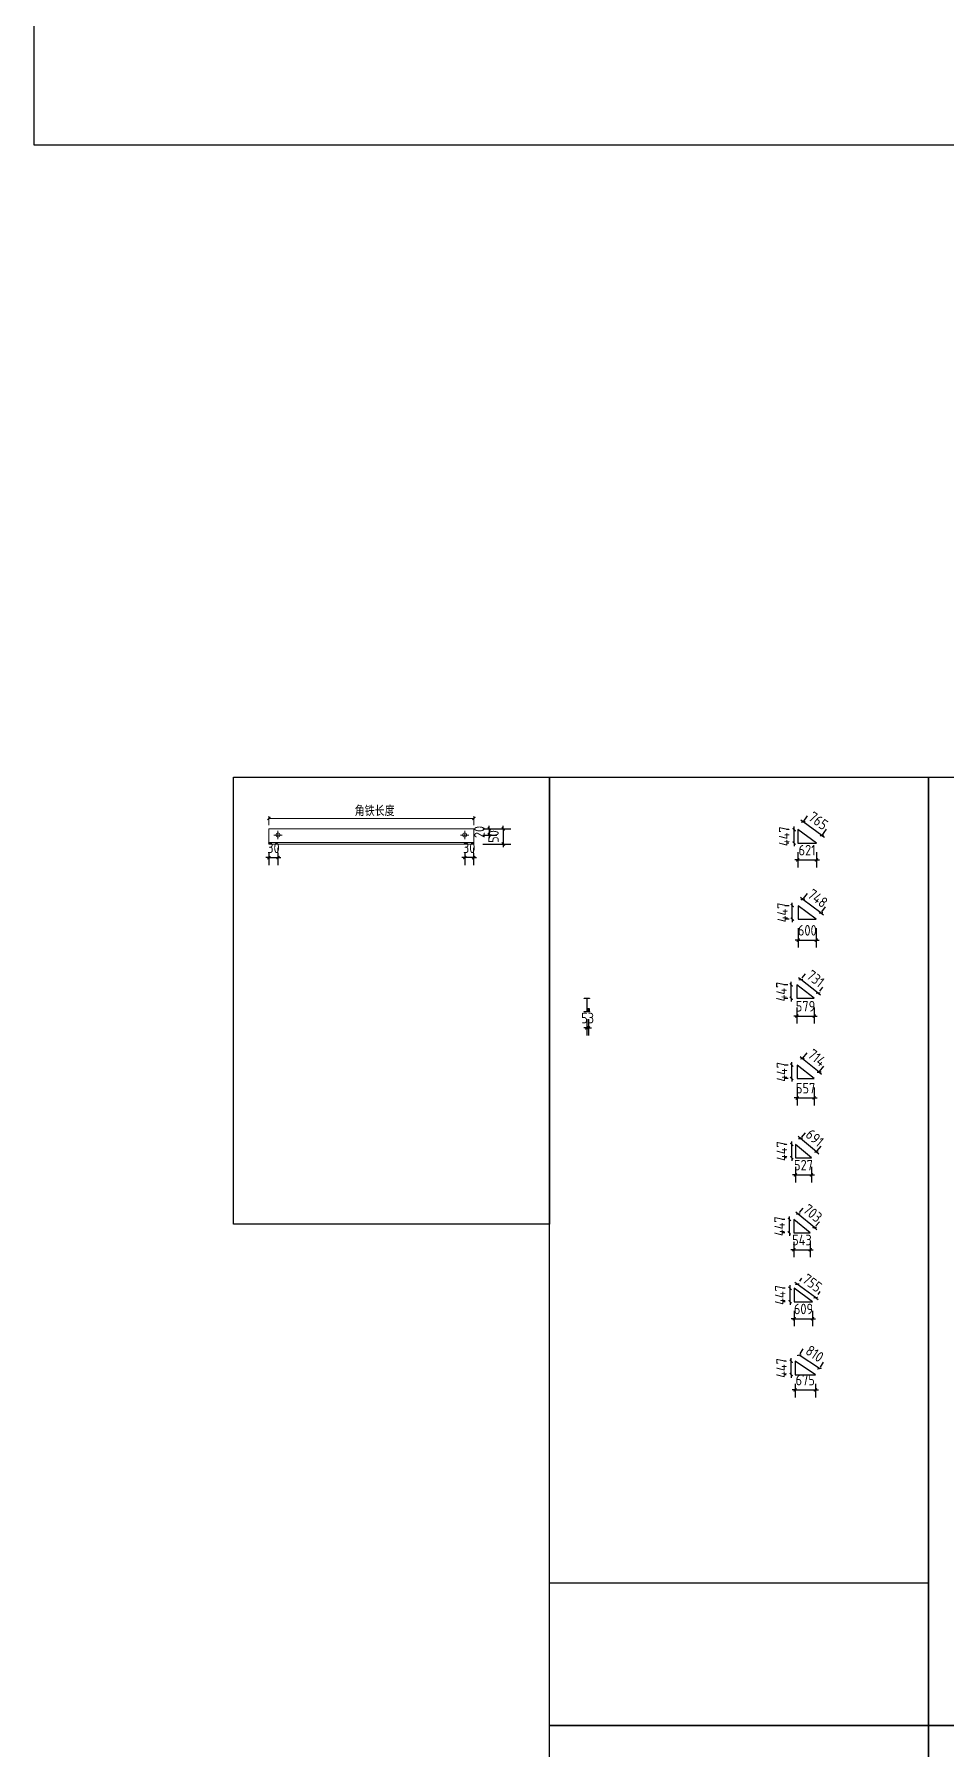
# Model space of a CAD drawing. Extents: x 102162 to 621267, y -39398 to 328893.
# Drawn here: x 146712 to 176987, y 54326 to 111284 of the extents above; entities that cross this region are included whole.
import ezdxf

# ---------------------------------------------------------------- set-up
doc = ezdxf.new("R2010")
doc.units = 0
doc.header["$LTSCALE"] = 1000
doc.header["$MEASUREMENT"] = 0
doc.styles.get("Standard").update_dxf_attribs({"font": 'gbenor.shx', "bigfont": 'gbcbig.shx'})
doc.dimstyles.get("Standard").update_dxf_attribs({"dimscale": 100, "dimtxt": 3.5, "dimasz": 1, "dimexe": 2.5, "dimexo": 3, "dimgap": 1.5, "dimtad": 1, "dimdec": 0, "dimzin": 0, "dimdsep": 46, "dimtxsty": 'Standard', "dimblk": 'ARCHTICK', "dimcen": 0.09, "dimadec": 0, "dimazin": 0, "dimtfac": 1, "dimtdec": 0, "dimtix": 1, "dimtmove": 2, "dimatfit": 3, "dimfxl": 1, "dimtolj": 1, "dimtzin": 0, "dimarcsym": 0})

# ---------------------------------------------------------------- blocks, each defined once
blk = doc.blocks.new('_ArchTick')
at = {"color": 0, "linetype": 'ByBlock', "const_width": 0.4}
blk.add_lwpolyline([(-0.5, -0.5), (0.5, 0.5)], dxfattribs=at)
blk = doc.blocks.new('*D3120')
at = {"color": 0, "lineweight": -2}
for p, q in [((171951, 84862), (171951, 84962)), ((171773, 84862), (171701, 84862)), ((171773, 84415), (171701, 84415)), ((171951, 84415), (171951, 84862)), ((171951, 84415), (171951, 84315))]:
    blk.add_line(p, q, dxfattribs=at)
at = {"layer": 'Defpoints', "color": 0}
for p in [(171951, 84862), (172073, 84862), (172073, 84415)]:
    blk.add_point(p, dxfattribs=at)
at = {"color": 0, "lineweight": -2, "xscale": 100, "yscale": 100, "zscale": 100}
for p, rotation in [((171951, 84862), 270), ((171951, 84415), 90)]:
    blk.add_blockref('_ArchTick', p, dxfattribs=dict(at, rotation=rotation))
at = {"color": 0, "insert": (171626, 84639), "char_height": 350, "attachment_point": 5, "rotation": 90}
blk.add_mtext('\\A1;447', dxfattribs=at)
blk = doc.blocks.new('*D3121')
at = {"color": 0, "lineweight": -2}
for p, q in [((172073, 83855), (171973, 83855)), ((172073, 84115), (172073, 83605)), ((172073, 83855), (172694, 83855)), ((172694, 84115), (172694, 83605)), ((172694, 83855), (172794, 83855))]:
    blk.add_line(p, q, dxfattribs=at)
at = {"layer": 'Defpoints', "color": 0}
for p in [(172073, 84415), (172694, 84415), (172694, 83855)]:
    blk.add_point(p, dxfattribs=at)
at = {"color": 0, "lineweight": -2, "xscale": 100, "yscale": 100, "zscale": 100}
blk.add_blockref('_ArchTick', (172073, 83855), dxfattribs=at)
at = {"color": 0, "lineweight": -2, "xscale": 100, "yscale": 100, "zscale": 100, "rotation": 180}
blk.add_blockref('_ArchTick', (172694, 83855), dxfattribs=at)
at = {"color": 0, "insert": (172383, 84180), "char_height": 350, "attachment_point": 5}
blk.add_mtext('\\A1;621', dxfattribs=at)
blk = doc.blocks.new('*D3122')
at = {"color": 0, "lineweight": -2}
for p, q in [((172255, 85115), (172173, 85173)), ((172248, 85106), (172401, 85318)), ((172876, 84668), (172255, 85115)), ((172869, 84659), (173022, 84871)), ((172876, 84668), (172957, 84610))]:
    blk.add_line(p, q, dxfattribs=at)
at = {"layer": 'Defpoints', "color": 0}
for p in [(172255, 85115), (172073, 84862), (172694, 84415)]:
    blk.add_point(p, dxfattribs=at)
at = {"color": 0, "lineweight": -2, "xscale": 100, "yscale": 100, "zscale": 100}
for p, rotation in [((172255, 85115), 324.2534050682315), ((172876, 84668), 144.2534050682314)]:
    blk.add_blockref('_ArchTick', p, dxfattribs=dict(at, rotation=rotation))
at = {"color": 0, "insert": (172755, 85155), "char_height": 350, "attachment_point": 5, "rotation": 324.2534}
blk.add_mtext('\\A1;765', dxfattribs=at)
blk = doc.blocks.new('*D3123')
at = {"color": 0, "lineweight": -2}
for p, q in [((171789, 82334), (171641, 82334)), ((171891, 82334), (171891, 82434)), ((171891, 81887), (171891, 82334)), ((171789, 81887), (171641, 81887)), ((171891, 81887), (171891, 81787))]:
    blk.add_line(p, q, dxfattribs=at)
at = {"layer": 'Defpoints', "color": 0}
for p in [(171891, 82334), (172089, 82334), (172089, 81887)]:
    blk.add_point(p, dxfattribs=at)
at = {"color": 0, "lineweight": -2, "xscale": 100, "yscale": 100, "zscale": 100}
for p, rotation in [((171891, 82334), 270), ((171891, 81887), 90)]:
    blk.add_blockref('_ArchTick', p, dxfattribs=dict(at, rotation=rotation))
at = {"color": 0, "insert": (171566, 82110), "char_height": 350, "attachment_point": 5, "rotation": 90}
blk.add_mtext('\\A1;447', dxfattribs=at)
blk = doc.blocks.new('*D3124')
at = {"color": 0, "lineweight": -2}
for p, q in [((172089, 81587), (172089, 80940)), ((172689, 81587), (172689, 80940)), ((172089, 81190), (171989, 81190)), ((172089, 81190), (172689, 81190)), ((172689, 81190), (172789, 81190))]:
    blk.add_line(p, q, dxfattribs=at)
at = {"layer": 'Defpoints', "color": 0}
for p in [(172089, 81887), (172689, 81887), (172689, 81190)]:
    blk.add_point(p, dxfattribs=at)
at = {"color": 0, "lineweight": -2, "xscale": 100, "yscale": 100, "zscale": 100}
blk.add_blockref('_ArchTick', (172089, 81190), dxfattribs=at)
at = {"color": 0, "lineweight": -2, "xscale": 100, "yscale": 100, "zscale": 100, "rotation": 180}
blk.add_blockref('_ArchTick', (172689, 81190), dxfattribs=at)
at = {"color": 0, "insert": (172389, 81515), "char_height": 350, "attachment_point": 5}
blk.add_mtext('\\A1;600', dxfattribs=at)
blk = doc.blocks.new('*D3125')
at = {"color": 0, "lineweight": -2}
for p, q in [((172243, 82541), (172163, 82601)), ((172268, 82574), (172393, 82742)), ((172843, 82094), (172243, 82541)), ((172843, 82094), (172923, 82035)), ((172868, 82127), (172993, 82295))]:
    blk.add_line(p, q, dxfattribs=at)
at = {"layer": 'Defpoints', "color": 0}
for p in [(172089, 82334), (172243, 82541), (172689, 81887)]:
    blk.add_point(p, dxfattribs=at)
at = {"color": 0, "lineweight": -2, "xscale": 100, "yscale": 100, "zscale": 100}
for p, rotation in [((172243, 82541), 323.3138893084545), ((172843, 82094), 143.3138893084545)]:
    blk.add_blockref('_ArchTick', p, dxfattribs=dict(at, rotation=rotation))
at = {"color": 0, "insert": (172737, 82578), "char_height": 350, "attachment_point": 5, "rotation": 323.3139}
blk.add_mtext('\\A1;748', dxfattribs=at)
blk = doc.blocks.new('*D3126')
at = {"color": 0, "lineweight": -2}
for p, q in [((171855, 79703), (171855, 79803)), ((171741, 79703), (171605, 79703)), ((171741, 79256), (171605, 79256)), ((171855, 79256), (171855, 79703)), ((171855, 79256), (171855, 79156))]:
    blk.add_line(p, q, dxfattribs=at)
at = {"layer": 'Defpoints', "color": 0}
for p in [(171855, 79703), (172041, 79703), (172041, 79256)]:
    blk.add_point(p, dxfattribs=at)
at = {"color": 0, "lineweight": -2, "xscale": 100, "yscale": 100, "zscale": 100}
for p, rotation in [((171855, 79703), 270), ((171855, 79256), 90)]:
    blk.add_blockref('_ArchTick', p, dxfattribs=dict(at, rotation=rotation))
at = {"color": 0, "insert": (171530, 79480), "char_height": 350, "attachment_point": 5, "rotation": 90}
blk.add_mtext('\\A1;447', dxfattribs=at)
blk = doc.blocks.new('*D3127')
at = {"color": 0, "lineweight": -2}
for p, q in [((172041, 78668), (171941, 78668)), ((172041, 78956), (172041, 78418)), ((172041, 78668), (172620, 78668)), ((172620, 78956), (172620, 78418)), ((172620, 78668), (172720, 78668))]:
    blk.add_line(p, q, dxfattribs=at)
at = {"layer": 'Defpoints', "color": 0}
for p in [(172041, 79256), (172620, 79256), (172620, 78668)]:
    blk.add_point(p, dxfattribs=at)
at = {"color": 0, "lineweight": -2, "xscale": 100, "yscale": 100, "zscale": 100}
blk.add_blockref('_ArchTick', (172041, 78668), dxfattribs=at)
at = {"color": 0, "lineweight": -2, "xscale": 100, "yscale": 100, "zscale": 100, "rotation": 180}
blk.add_blockref('_ArchTick', (172620, 78668), dxfattribs=at)
at = {"color": 0, "insert": (172330, 78993), "char_height": 350, "attachment_point": 5}
blk.add_mtext('\\A1;579', dxfattribs=at)
blk = doc.blocks.new('*D3128')
at = {"color": 0, "lineweight": -2}
for p, q in [((172175, 79878), (172096, 79939)), ((172754, 79431), (172175, 79878)), ((172224, 79941), (172328, 80075)), ((172754, 79431), (172833, 79369)), ((172803, 79494), (172907, 79628))]:
    blk.add_line(p, q, dxfattribs=at)
at = {"layer": 'Defpoints', "color": 0}
for p in [(172175, 79878), (172041, 79703), (172620, 79256)]:
    blk.add_point(p, dxfattribs=at)
at = {"color": 0, "lineweight": -2, "xscale": 100, "yscale": 100, "zscale": 100}
for p, rotation in [((172175, 79878), 322.331115386286), ((172754, 79431), 142.3311153862859)]:
    blk.add_blockref('_ArchTick', p, dxfattribs=dict(at, rotation=rotation))
at = {"color": 0, "insert": (172663, 79911), "char_height": 350, "attachment_point": 5, "rotation": 322.3311}
blk.add_mtext('\\A1;731', dxfattribs=at)
blk = doc.blocks.new('*D3129')
at = {"color": 0, "lineweight": -2}
for p, q in [((171756, 77038), (171622, 77038)), ((171872, 77038), (171872, 77138)), ((171872, 76591), (171872, 77038)), ((171756, 76591), (171622, 76591)), ((171872, 76591), (171872, 76491))]:
    blk.add_line(p, q, dxfattribs=at)
at = {"layer": 'Defpoints', "color": 0}
for p in [(171872, 77038), (172056, 77038), (172056, 76591)]:
    blk.add_point(p, dxfattribs=at)
at = {"color": 0, "lineweight": -2, "xscale": 100, "yscale": 100, "zscale": 100}
for p, rotation in [((171872, 77038), 270), ((171872, 76591), 90)]:
    blk.add_blockref('_ArchTick', p, dxfattribs=dict(at, rotation=rotation))
at = {"color": 0, "insert": (171547, 76814), "char_height": 350, "attachment_point": 5, "rotation": 90}
blk.add_mtext('\\A1;447', dxfattribs=at)
blk = doc.blocks.new('*D3130')
at = {"color": 0, "lineweight": -2}
for p, q in [((172056, 75946), (171956, 75946)), ((172056, 76291), (172056, 75696)), ((172056, 75946), (172613, 75946)), ((172613, 76291), (172613, 75696)), ((172613, 75946), (172713, 75946))]:
    blk.add_line(p, q, dxfattribs=at)
at = {"layer": 'Defpoints', "color": 0}
for p in [(172056, 76591), (172613, 76591), (172613, 75946)]:
    blk.add_point(p, dxfattribs=at)
at = {"color": 0, "lineweight": -2, "xscale": 100, "yscale": 100, "zscale": 100}
blk.add_blockref('_ArchTick', (172056, 75946), dxfattribs=at)
at = {"color": 0, "lineweight": -2, "xscale": 100, "yscale": 100, "zscale": 100, "rotation": 180}
blk.add_blockref('_ArchTick', (172613, 75946), dxfattribs=at)
at = {"color": 0, "insert": (172334, 76271), "char_height": 350, "attachment_point": 5}
blk.add_mtext('\\A1;557', dxfattribs=at)
blk = doc.blocks.new('*D3131')
at = {"color": 0, "lineweight": -2}
for p, q in [((172226, 77250), (172148, 77312)), ((172783, 76803), (172226, 77250)), ((172243, 77272), (172382, 77445)), ((172800, 76825), (172939, 76998)), ((172783, 76803), (172861, 76740))]:
    blk.add_line(p, q, dxfattribs=at)
at = {"layer": 'Defpoints', "color": 0}
for p in [(172056, 77038), (172226, 77250), (172613, 76591)]:
    blk.add_point(p, dxfattribs=at)
at = {"color": 0, "lineweight": -2, "xscale": 100, "yscale": 100, "zscale": 100}
for p, rotation in [((172226, 77250), 321.2524878002855), ((172783, 76803), 141.2524878002855)]:
    blk.add_blockref('_ArchTick', p, dxfattribs=dict(at, rotation=rotation))
at = {"color": 0, "insert": (172708, 77280), "char_height": 350, "attachment_point": 5, "rotation": 321.2525}
blk.add_mtext('\\A1;714', dxfattribs=at)
blk = doc.blocks.new('*D3132')
at = {"color": 0, "lineweight": -2}
for p, q in [((171699, 74405), (171622, 74405)), ((171872, 74405), (171872, 74505)), ((171872, 73958), (171872, 74405)), ((171699, 73958), (171622, 73958)), ((171872, 73958), (171872, 73858))]:
    blk.add_line(p, q, dxfattribs=at)
at = {"layer": 'Defpoints', "color": 0}
for p in [(171872, 74405), (171999, 74405), (171999, 73958)]:
    blk.add_point(p, dxfattribs=at)
at = {"color": 0, "lineweight": -2, "xscale": 100, "yscale": 100, "zscale": 100}
for p, rotation in [((171872, 74405), 270), ((171872, 73958), 90)]:
    blk.add_blockref('_ArchTick', p, dxfattribs=dict(at, rotation=rotation))
at = {"color": 0, "insert": (171547, 74181), "char_height": 350, "attachment_point": 5, "rotation": 90}
blk.add_mtext('\\A1;447', dxfattribs=at)
blk = doc.blocks.new('*D3133')
at = {"color": 0, "lineweight": -2}
for p, q in [((171999, 73658), (171999, 73140)), ((172526, 73658), (172526, 73140)), ((171999, 73390), (171899, 73390)), ((171999, 73390), (172526, 73390)), ((172526, 73390), (172626, 73390))]:
    blk.add_line(p, q, dxfattribs=at)
at = {"layer": 'Defpoints', "color": 0}
for p in [(171999, 73958), (172526, 73958), (172526, 73390)]:
    blk.add_point(p, dxfattribs=at)
at = {"color": 0, "lineweight": -2, "xscale": 100, "yscale": 100, "zscale": 100}
blk.add_blockref('_ArchTick', (171999, 73390), dxfattribs=at)
at = {"color": 0, "lineweight": -2, "xscale": 100, "yscale": 100, "zscale": 100, "rotation": 180}
blk.add_blockref('_ArchTick', (172526, 73390), dxfattribs=at)
at = {"color": 0, "insert": (172263, 73715), "char_height": 350, "attachment_point": 5}
blk.add_mtext('\\A1;527', dxfattribs=at)
blk = doc.blocks.new('*D3134')
at = {"color": 0, "lineweight": -2}
for p, q in [((172163, 74598), (172087, 74663)), ((172193, 74633), (172325, 74789)), ((172690, 74151), (172163, 74598)), ((172690, 74151), (172767, 74086)), ((172720, 74186), (172852, 74342))]:
    blk.add_line(p, q, dxfattribs=at)
at = {"layer": 'Defpoints', "color": 0}
for p in [(171999, 74405), (172163, 74598), (172526, 73958)]:
    blk.add_point(p, dxfattribs=at)
at = {"color": 0, "lineweight": -2, "xscale": 100, "yscale": 100, "zscale": 100}
for p, rotation in [((172163, 74598), 319.6954788308725), ((172690, 74151), 139.6954788308725)]:
    blk.add_blockref('_ArchTick', p, dxfattribs=dict(at, rotation=rotation))
at = {"color": 0, "insert": (172637, 74622), "char_height": 350, "attachment_point": 5, "rotation": 319.6955}
blk.add_mtext('\\A1;691', dxfattribs=at)
blk = doc.blocks.new('*D3135')
at = {"color": 0, "lineweight": -2}
for p, q in [((171641, 71909), (171543, 71909)), ((171793, 71909), (171793, 72009)), ((171793, 71462), (171793, 71909)), ((171641, 71462), (171543, 71462)), ((171793, 71462), (171793, 71362))]:
    blk.add_line(p, q, dxfattribs=at)
at = {"layer": 'Defpoints', "color": 0}
for p in [(171793, 71909), (171941, 71909), (171941, 71462)]:
    blk.add_point(p, dxfattribs=at)
at = {"color": 0, "lineweight": -2, "xscale": 100, "yscale": 100, "zscale": 100}
for p, rotation in [((171793, 71909), 270), ((171793, 71462), 90)]:
    blk.add_blockref('_ArchTick', p, dxfattribs=dict(at, rotation=rotation))
at = {"color": 0, "insert": (171468, 71686), "char_height": 350, "attachment_point": 5, "rotation": 90}
blk.add_mtext('\\A1;447', dxfattribs=at)
blk = doc.blocks.new('*D3136')
at = {"color": 0, "lineweight": -2}
for p, q in [((171941, 70902), (171841, 70902)), ((171941, 71162), (171941, 70652)), ((171941, 70902), (172484, 70902)), ((172484, 71162), (172484, 70652)), ((172484, 70902), (172584, 70902))]:
    blk.add_line(p, q, dxfattribs=at)
at = {"layer": 'Defpoints', "color": 0}
for p in [(171941, 71462), (172484, 71462), (172484, 70902)]:
    blk.add_point(p, dxfattribs=at)
at = {"color": 0, "lineweight": -2, "xscale": 100, "yscale": 100, "zscale": 100}
blk.add_blockref('_ArchTick', (171941, 70902), dxfattribs=at)
at = {"color": 0, "lineweight": -2, "xscale": 100, "yscale": 100, "zscale": 100, "rotation": 180}
blk.add_blockref('_ArchTick', (172484, 70902), dxfattribs=at)
at = {"color": 0, "insert": (172213, 71227), "char_height": 350, "attachment_point": 5}
blk.add_mtext('\\A1;543', dxfattribs=at)
blk = doc.blocks.new('*D3137')
at = {"color": 0, "lineweight": -2}
for p, q in [((172090, 72090), (172012, 72153)), ((172633, 71643), (172090, 72090)), ((172132, 72141), (172249, 72283)), ((172675, 71694), (172792, 71836)), ((172633, 71643), (172710, 71579))]:
    blk.add_line(p, q, dxfattribs=at)
at = {"layer": 'Defpoints', "color": 0}
for p in [(171941, 71909), (172090, 72090), (172484, 71462)]:
    blk.add_point(p, dxfattribs=at)
at = {"color": 0, "lineweight": -2, "xscale": 100, "yscale": 100, "zscale": 100}
for p, rotation in [((172090, 72090), 320.5386375327905), ((172633, 71643), 140.5386375327905)]:
    blk.add_blockref('_ArchTick', p, dxfattribs=dict(at, rotation=rotation))
at = {"color": 0, "insert": (172568, 72117), "char_height": 350, "attachment_point": 5, "rotation": 320.5386}
blk.add_mtext('\\A1;703', dxfattribs=at)
blk = doc.blocks.new('*D3138')
at = {"color": 0, "lineweight": -2}
for p, q in [((171658, 69623), (171566, 69623)), ((171816, 69623), (171816, 69723)), ((171816, 69176), (171816, 69623)), ((171658, 69176), (171566, 69176)), ((171816, 69176), (171816, 69076))]:
    blk.add_line(p, q, dxfattribs=at)
at = {"layer": 'Defpoints', "color": 0}
for p in [(171816, 69623), (171958, 69623), (171958, 69176)]:
    blk.add_point(p, dxfattribs=at)
at = {"color": 0, "lineweight": -2, "xscale": 100, "yscale": 100, "zscale": 100}
for p, rotation in [((171816, 69623), 270), ((171816, 69176), 90)]:
    blk.add_blockref('_ArchTick', p, dxfattribs=dict(at, rotation=rotation))
at = {"color": 0, "insert": (171491, 69400), "char_height": 350, "attachment_point": 5, "rotation": 90}
blk.add_mtext('\\A1;447', dxfattribs=at)
blk = doc.blocks.new('*D3139')
at = {"color": 0, "lineweight": -2}
for p, q in [((171958, 68611), (171858, 68611)), ((171958, 68876), (171958, 68361)), ((171958, 68611), (172567, 68611)), ((172567, 68876), (172567, 68361)), ((172567, 68611), (172667, 68611))]:
    blk.add_line(p, q, dxfattribs=at)
at = {"layer": 'Defpoints', "color": 0}
for p in [(171958, 69176), (172567, 69176), (172567, 68611)]:
    blk.add_point(p, dxfattribs=at)
at = {"color": 0, "lineweight": -2, "xscale": 100, "yscale": 100, "zscale": 100}
blk.add_blockref('_ArchTick', (171958, 68611), dxfattribs=at)
at = {"color": 0, "lineweight": -2, "xscale": 100, "yscale": 100, "zscale": 100, "rotation": 180}
blk.add_blockref('_ArchTick', (172567, 68611), dxfattribs=at)
at = {"color": 0, "insert": (172263, 68936), "char_height": 350, "attachment_point": 5}
blk.add_mtext('\\A1;609', dxfattribs=at)
blk = doc.blocks.new('*D3140')
at = {"color": 0, "lineweight": -2}
for p, q in [((172058, 69759), (171977, 69818)), ((172667, 69312), (172058, 69759)), ((172136, 69865), (172206, 69960)), ((172745, 69418), (172815, 69513)), ((172667, 69312), (172747, 69252))]:
    blk.add_line(p, q, dxfattribs=at)
at = {"layer": 'Defpoints', "color": 0}
for p in [(171958, 69623), (172058, 69759), (172567, 69176)]:
    blk.add_point(p, dxfattribs=at)
at = {"color": 0, "lineweight": -2, "xscale": 100, "yscale": 100, "zscale": 100}
for p, rotation in [((172058, 69759), 323.7216977979817), ((172667, 69312), 143.7216977979817)]:
    blk.add_blockref('_ArchTick', p, dxfattribs=dict(at, rotation=rotation))
at = {"color": 0, "insert": (172554, 69797), "char_height": 350, "attachment_point": 5, "rotation": 323.7217}
blk.add_mtext('\\A1;755', dxfattribs=at)
blk = doc.blocks.new('*D3141')
at = {"color": 0, "lineweight": -2}
for p, q in [((171857, 67200), (171857, 67300)), ((171684, 67200), (171607, 67200)), ((171684, 66753), (171607, 66753)), ((171857, 66753), (171857, 67200)), ((171857, 66753), (171857, 66653))]:
    blk.add_line(p, q, dxfattribs=at)
at = {"layer": 'Defpoints', "color": 0}
for p in [(171857, 67200), (171984, 67200), (171984, 66753)]:
    blk.add_point(p, dxfattribs=at)
at = {"color": 0, "lineweight": -2, "xscale": 100, "yscale": 100, "zscale": 100}
for p, rotation in [((171857, 67200), 270), ((171857, 66753), 90)]:
    blk.add_blockref('_ArchTick', p, dxfattribs=dict(at, rotation=rotation))
at = {"color": 0, "insert": (171532, 66976), "char_height": 350, "attachment_point": 5, "rotation": 90}
blk.add_mtext('\\A1;447', dxfattribs=at)
blk = doc.blocks.new('*D3142')
at = {"color": 0, "lineweight": -2}
for p, q in [((171984, 66250), (171884, 66250)), ((171984, 66453), (171984, 66000)), ((171984, 66250), (172659, 66250)), ((172659, 66453), (172659, 66000)), ((172659, 66250), (172759, 66250))]:
    blk.add_line(p, q, dxfattribs=at)
at = {"layer": 'Defpoints', "color": 0}
for p in [(171984, 66753), (172659, 66753), (172659, 66250)]:
    blk.add_point(p, dxfattribs=at)
at = {"color": 0, "lineweight": -2, "xscale": 100, "yscale": 100, "zscale": 100}
blk.add_blockref('_ArchTick', (171984, 66250), dxfattribs=at)
at = {"color": 0, "lineweight": -2, "xscale": 100, "yscale": 100, "zscale": 100, "rotation": 180}
blk.add_blockref('_ArchTick', (172659, 66250), dxfattribs=at)
at = {"color": 0, "insert": (172321, 66575), "char_height": 350, "attachment_point": 5}
blk.add_mtext('\\A1;675', dxfattribs=at)
blk = doc.blocks.new('*D3143')
at = {"color": 0, "lineweight": -2}
for p, q in [((172793, 66955), (172118, 67402)), ((172149, 67450), (172256, 67611)), ((172824, 67003), (172931, 67164))]:
    blk.add_line(p, q, dxfattribs=at)
at = {"layer": 'Defpoints', "color": 0}
for p in [(172118, 67402), (171984, 67200), (172659, 66753)]:
    blk.add_point(p, dxfattribs=at)
at = {"color": 0, "lineweight": -2, "xscale": 100, "yscale": 100, "zscale": 100}
for p, rotation in [((172118, 67402), 146.4865889939224), ((172793, 66955), 326.4865889939224)]:
    blk.add_blockref('_ArchTick', p, dxfattribs=dict(at, rotation=rotation))
at = {"color": 0, "insert": (172635, 67450), "char_height": 350, "attachment_point": 5, "rotation": 326.4866}
blk.add_mtext('\\A1;810', dxfattribs=at)
blk = doc.blocks.new('*D10228')
at = {"color": 0, "lineweight": -2}
for p, q in [((165066, 78275), (164966, 78275)), ((165066, 78569), (165066, 78025)), ((165119, 78275), (165066, 78275)), ((165119, 78569), (165119, 78025)), ((165119, 78275), (165219, 78275))]:
    blk.add_line(p, q, dxfattribs=at)
at = {"layer": 'Defpoints', "color": 0}
for p in [(165066, 78869), (165119, 78869), (165066, 78275)]:
    blk.add_point(p, dxfattribs=at)
at = {"color": 0, "lineweight": -2, "xscale": 100, "yscale": 100, "zscale": 100}
blk.add_blockref('_ArchTick', (165066, 78275), dxfattribs=at)
at = {"color": 0, "lineweight": -2, "xscale": 100, "yscale": 100, "zscale": 100, "rotation": 180}
blk.add_blockref('_ArchTick', (165119, 78275), dxfattribs=at)
at = {"color": 0, "insert": (165093, 78600), "char_height": 350, "attachment_point": 5}
blk.add_mtext('\\A1;53', dxfattribs=at)
blk = doc.blocks.new('*D10231')
at = {"color": 0, "lineweight": -2}
for p, q in [((161610, 84882), (162074, 84882)), ((161824, 84882), (161824, 84982)), ((161824, 84882), (161824, 84682)), ((161610, 84682), (162074, 84682)), ((161824, 84682), (161824, 84582))]:
    blk.add_line(p, q, dxfattribs=at)
at = {"layer": 'Defpoints', "color": 0}
for p in [(161310, 84882), (161310, 84682), (161824, 84682)]:
    blk.add_point(p, dxfattribs=at)
at = {"color": 0, "lineweight": -2, "xscale": 100, "yscale": 100, "zscale": 100}
for p, rotation in [((161824, 84882), 270), ((161824, 84682), 90)]:
    blk.add_blockref('_ArchTick', p, dxfattribs=dict(at, rotation=rotation))
at = {"color": 0, "lineweight": 15, "insert": (161499, 84782), "char_height": 350, "attachment_point": 5, "rotation": 90}
blk.add_mtext('\\A1;20', dxfattribs=at)
blk = doc.blocks.new('*D10232')
at = {"color": 0, "lineweight": -2}
for p, q in [((154506, 83931), (154406, 83931)), ((154506, 84082), (154506, 83681)), ((154506, 83931), (154806, 83931)), ((154806, 84082), (154806, 83681)), ((154806, 83931), (154906, 83931))]:
    blk.add_line(p, q, dxfattribs=at)
at = {"layer": 'Defpoints', "color": 0}
for p in [(154506, 84382), (154806, 84382), (154806, 83931)]:
    blk.add_point(p, dxfattribs=at)
at = {"color": 0, "lineweight": -2, "xscale": 100, "yscale": 100, "zscale": 100}
blk.add_blockref('_ArchTick', (154506, 83931), dxfattribs=at)
at = {"color": 0, "lineweight": -2, "xscale": 100, "yscale": 100, "zscale": 100, "rotation": 180}
blk.add_blockref('_ArchTick', (154806, 83931), dxfattribs=at)
at = {"color": 0, "lineweight": 15, "insert": (154656, 84256), "char_height": 350, "attachment_point": 5}
blk.add_mtext('\\A1;30', dxfattribs=at)
blk = doc.blocks.new('*D10229')
at = {"color": 0, "lineweight": -2}
for p, q in [((161009, 83931), (160909, 83931)), ((161009, 84082), (161009, 83681)), ((161305, 83931), (161009, 83931)), ((161305, 84082), (161305, 83681)), ((161305, 83931), (161405, 83931))]:
    blk.add_line(p, q, dxfattribs=at)
at = {"layer": 'Defpoints', "color": 0}
for p in [(161009, 84382), (161305, 84382), (161009, 83931)]:
    blk.add_point(p, dxfattribs=at)
at = {"color": 0, "lineweight": -2, "xscale": 100, "yscale": 100, "zscale": 100}
blk.add_blockref('_ArchTick', (161009, 83931), dxfattribs=at)
at = {"color": 0, "lineweight": -2, "xscale": 100, "yscale": 100, "zscale": 100, "rotation": 180}
blk.add_blockref('_ArchTick', (161305, 83931), dxfattribs=at)
at = {"color": 0, "lineweight": 15, "insert": (161157, 84256), "char_height": 350, "attachment_point": 5}
blk.add_mtext('\\A1;30', dxfattribs=at)
blk = doc.blocks.new('*D10230')
at = {"color": 0, "lineweight": -2}
for p, q in [((161610, 84882), (162541, 84882)), ((162291, 84882), (162291, 84982)), ((162291, 84882), (162291, 84382)), ((161610, 84382), (162541, 84382)), ((162291, 84382), (162291, 84282))]:
    blk.add_line(p, q, dxfattribs=at)
at = {"layer": 'Defpoints', "color": 0}
for p in [(161310, 84882), (161310, 84382), (162291, 84382)]:
    blk.add_point(p, dxfattribs=at)
at = {"color": 0, "lineweight": -2, "xscale": 100, "yscale": 100, "zscale": 100}
for p, rotation in [((162291, 84882), 270), ((162291, 84382), 90)]:
    blk.add_blockref('_ArchTick', p, dxfattribs=dict(at, rotation=rotation))
at = {"color": 0, "lineweight": 15, "insert": (161966, 84632), "char_height": 350, "attachment_point": 5, "rotation": 90}
blk.add_mtext('\\A1;50', dxfattribs=at)

msp = doc.modelspace()

# ---------------------------------------------------------------- linework, layer by layer
at = {"lineweight": 15}
for p, q in [((154505.9, 85007.2), (154505.9, 85308.6)), ((154505.9, 85233.6), (161310.5, 85233.6)), ((154505.9, 84882.2), (161310.5, 84882.2)), ((154505.9, 84882.2), (154505.9, 84382.2)), ((161310.5, 85007.2), (161310.5, 85308.6)), ((161310.5, 84882.2), (161310.5, 84382.2)), ((154505.9, 84432.2), (161310.5, 84432.2)), ((154505.9, 84382.2), (161310.5, 84382.2)), ((154665.9, 84682.2), (154945.9, 84682.2)), ((154805.9, 84542.2), (154805.9, 84822.2)), ((160869.5, 84682.2), (161149.5, 84682.2)), ((161009.5, 84542.2), (161009.5, 84822.2)), ((154805.9, 84257.2), (154805.9, 83856.2)), ((161305, 84257.2), (161305, 83856.2))]:
    msp.add_line(p, q, dxfattribs=at)
for p, q in [((172072.7, 84862.4), (172072.7, 84415.4)), ((172693.7, 84415.4), (172072.7, 84862.4)), ((172072.7, 84415.4), (172693.7, 84415.4)), ((172088.5, 82333.6), (172088.5, 81886.6)), ((172688.5, 81886.6), (172088.5, 82333.6)), ((172088.5, 81886.6), (172688.5, 81886.6)), ((164976.2, 79260.6), (165156.2, 79260.6)), ((164976.2, 79252.6), (164976.2, 79260.6)), ((165156.2, 79252.6), (164976.2, 79252.6)), ((165063.2, 79252.6), (165063.2, 78818.6)), ((165069.2, 79252.6), (165069.2, 78818.6)), ((165156.2, 79260.6), (165156.2, 79252.6)), ((172040.6, 79703.3), (172040.6, 79256.3)), ((172619.6, 79256.3), (172040.6, 79703.3)), ((172040.6, 79256.3), (172619.6, 79256.3)), ((164976.2, 78810.6), (164976.2, 78818.6)), ((164976.2, 78818.6), (165156.2, 78818.6)), ((165066.2, 78810.6), (164976.2, 78810.6)), ((165156.2, 78810.6), (165066.2, 78810.6)), ((165159.2, 78908.6), (165069.2, 78908.6)), ((165069.2, 78868.6), (165159.2, 78868.6)), ((165069.2, 78818.6), (165159.2, 78818.6)), ((165119.2, 78818.6), (165119.2, 78908.6)), ((165156.2, 78818.6), (165156.2, 78810.6)), ((165159.2, 78818.6), (165159.2, 78908.6)), ((172055.7, 77037.7), (172055.7, 76590.7)), ((172612.7, 76590.7), (172055.7, 77037.7)), ((172055.7, 76590.7), (172612.7, 76590.7)), ((171999.3, 74404.5), (171999.3, 73957.5)), ((172526.3, 73957.5), (171999.3, 74404.5)), ((171999.3, 73957.5), (172526.3, 73957.5)), ((171941.2, 71909.4), (171941.2, 71462.4)), ((172484.2, 71462.4), (171941.2, 71909.4)), ((171941.2, 71462.4), (172484.2, 71462.4)), ((171958.3, 69623.2), (171958.3, 69176.2)), ((172567.3, 69176.2), (171958.3, 69623.2)), ((171958.3, 69176.2), (172567.3, 69176.2)), ((171983.8, 67199.7), (171983.8, 66752.7)), ((172658.8, 66752.7), (171983.8, 67199.7)), ((171983.8, 66752.7), (172658.8, 66752.7))]:
    msp.add_line(p, q)
at = {"color": 1}
msp.add_line((165066.2, 79260.6), (165066.2, 78810.6), dxfattribs=at)
for points in [[(146711.7, 160101.7), (220961.7, 160101.7), (220961.7, 107601.7), (146711.7, 107601.7)], [(153326.9, 86601.7), (163826.9, 86601.7), (163826.9, 71751.7), (153326.9, 71751.7)], [(176411.7, 55101.7), (163826.9, 55101.7), (163826.9, 86601.7), (176411.7, 86601.7)], [(176411.7, 86601.7), (220961.7, 86601.7), (220961.7, 55101.7), (176411.7, 55101.7)], [(163826.9, 59835), (176411.7, 59835), (176411.7, 55101.7), (163826.9, 55101.7)], [(163826.9, 55101.7), (176411.7, 55101.7), (176411.7, 28335), (163826.9, 28335)], [(176411.7, 55101.7), (220961.7, 55101.7), (220961.7, 23601.7), (176411.7, 23601.7)]]:
    msp.add_lwpolyline(points, close=True)
at = {"lineweight": 15}
for centre in [(154805.9, 84682.2), (161009.5, 84682.2)]:
    msp.add_circle(centre, 70, dxfattribs=at)

# ---------------------------------------------------------------- block references
at = {"lineweight": 15, "xscale": 100, "yscale": 100, "zscale": 100, "rotation": 180}
for p in [(154505.9, 85233.6), (154805.9, 83931.2)]:
    msp.add_blockref('_ArchTick', p, dxfattribs=at)
at = {"lineweight": 15, "xscale": 100, "yscale": 100, "zscale": 100}
for p in [(161310.5, 85233.6), (161305, 83931.2)]:
    msp.add_blockref('_ArchTick', p, dxfattribs=at)

# ---------------------------------------------------------------- texts
at = {"lineweight": 15, "insert": (158017.6, 85483.6), "char_height": 350, "attachment_point": 5}
msp.add_mtext('\\A1;角铁长度', dxfattribs=at)

# ---------------------------------------------------------------- dimensions: what is measured, and where the dimension line sits
for p1, p2, distance, picture, middle in [((172693.7, 84415.4), (172072.7, 84862.4), -311.3, '*D3122', (172754.9, 85155.3)), ((172072.7, 84415.4), (172072.7, 84862.4), 121.9, '*D3120', (171625.8, 84638.9)), ((172072.7, 84415.4), (172693.7, 84415.4), -560.2, '*D3121', (172383.2, 84180.2)), ((172688.5, 81886.6), (172088.5, 82333.6), -259, '*D3125', (172737.4, 82578.4)), ((172088.5, 81886.6), (172088.5, 82333.6), 197.2, '*D3123', (171566.3, 82110.1)), ((172088.5, 81886.6), (172688.5, 81886.6), -696.4, '*D3124', (172388.5, 81515.3)), ((172619.6, 79256.3), (172040.6, 79703.3), -220.1, '*D3128', (172663.2, 79911.3)), ((172040.6, 79256.3), (172040.6, 79703.3), 185.4, '*D3126', (171530.2, 79479.8)), ((172040.6, 79256.3), (172619.6, 79256.3), -588.2, '*D3127', (172330.1, 78993.2)), ((172612.7, 76590.7), (172055.7, 77037.7), -272, '*D3131', (172707.9, 77279.8)), ((172055.7, 76590.7), (172055.7, 77037.7), 183.8, '*D3129', (171546.9, 76814.2)), ((172055.7, 76590.7), (172612.7, 76590.7), -644.7, '*D3130', (172334.2, 76270.9)), ((172526.3, 73957.5), (171999.3, 74404.5), -253.7, '*D3134', (172637.2, 74622.4)), ((171999.3, 73957.5), (171999.3, 74404.5), 127.7, '*D3132', (171546.6, 74181)), ((171999.3, 73957.5), (172526.3, 73957.5), -567.1, '*D3133', (172262.8, 73715.5)), ((172484.2, 71462.4), (171941.2, 71909.4), -233.5, '*D3137', (172567.7, 72117.1)), ((171941.2, 71462.4), (171941.2, 71909.4), 148.1, '*D3135', (171468.1, 71685.9)), ((171941.2, 71462.4), (172484.2, 71462.4), -560.4, '*D3136', (172212.7, 71227)), ((172567.3, 69176.2), (171958.3, 69623.2), -167.8, '*D3140', (172554.5, 69797)), ((171958.3, 69176.2), (171958.3, 69623.2), 142.4, '*D3138', (171490.9, 69399.7)), ((171958.3, 69176.2), (172567.3, 69176.2), -565.3, '*D3139', (172262.8, 68935.9)), ((172658.8, 66752.7), (171983.8, 67199.7), -242.9, '*D3143', (172634.8, 67449.7)), ((171983.8, 66752.7), (171983.8, 67199.7), 126.3, '*D3141', (171532.4, 66976.2)), ((171983.8, 66752.7), (172658.8, 66752.7), -502.5, '*D3142', (172321.3, 66575.2))]:
    dim = msp.add_aligned_dim(p1=p1, p2=p2, distance=distance, dimstyle='Standard')
    dim.commit()
    dim.dimension.update_dxf_attribs({"geometry": picture, "text_midpoint": middle})
at = {"lineweight": 15}
for base, p2, picture, middle in [((161824.4, 84682.2), (161310.5, 84682.2), '*D10231', (161499.4, 84782.2)), ((162291.5, 84382.2), (161310.5, 84382.2), '*D10230', (161966.5, 84632.2))]:
    dim = msp.add_linear_dim(base=base, p1=(161310.5, 84882.2), p2=p2, angle=90, dimstyle='Standard', override={"dimlfac": 0.1}, dxfattribs=at)
    dim.commit()
    dim.dimension.update_dxf_attribs({"geometry": picture, "text_midpoint": middle})
for base, p1, p2, picture, middle in [((154805.9, 83931.2), (154505.9, 84382.2), (154805.9, 84382.2), '*D10232', (154655.9, 84256.2)), ((161009.5, 83931.2), (161305, 84382.2), (161009.5, 84382.2), '*D10229', (161157.2, 84256.2))]:
    dim = msp.add_linear_dim(base=base, p1=p1, p2=p2, dimstyle='Standard', override={"dimlfac": 0.1}, dxfattribs=at)
    dim.commit()
    dim.dimension.update_dxf_attribs({"geometry": picture, "text_midpoint": middle})
dim = msp.add_linear_dim(base=(165066.2, 78275.2), p1=(165119.2, 78868.6), p2=(165066.2, 78868.6), dimstyle='Standard')
dim.commit()
dim.dimension.update_dxf_attribs({"geometry": '*D10228', "text_midpoint": (165092.7, 78600.2)})

doc.saveas('drawing.dxf')
